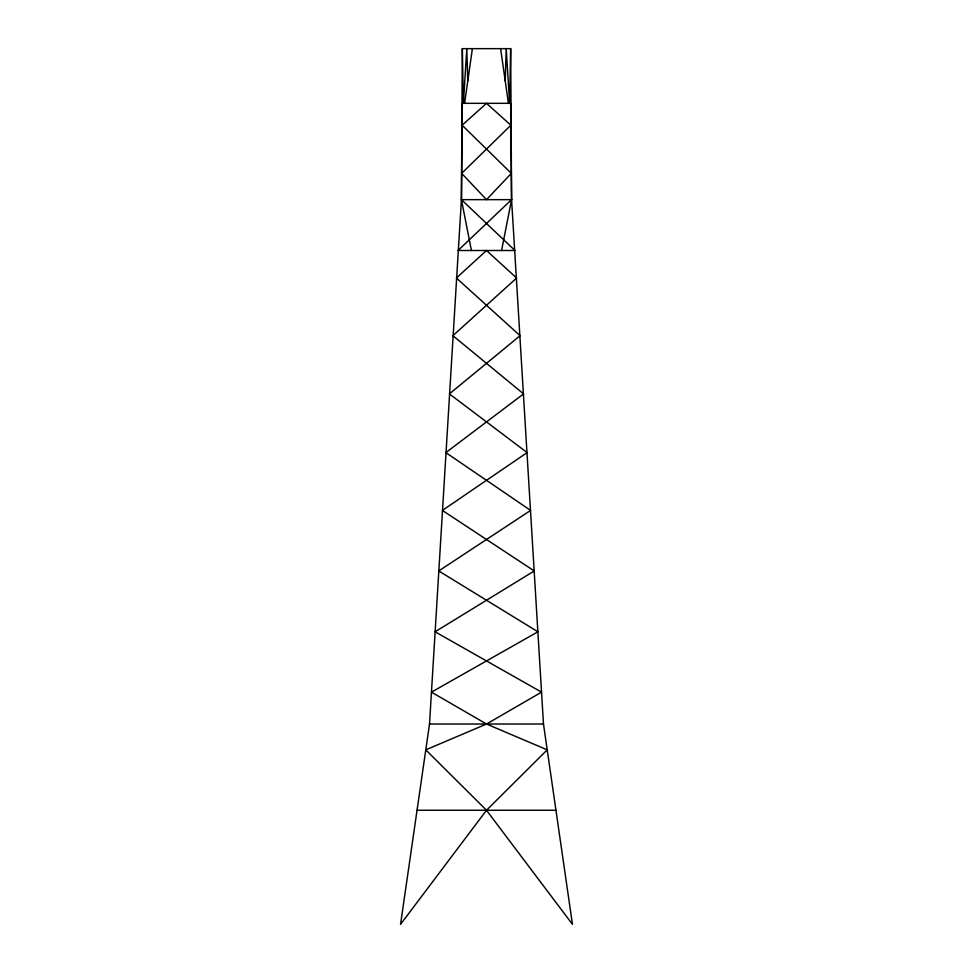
<?xml version="1.0" encoding="UTF-8"?>
<svg xmlns="http://www.w3.org/2000/svg" width="973" height="973" viewBox="0 0 973 973"><rect width="100%" height="100%" fill="white"/><g stroke="black" fill="none" stroke-linecap="round" stroke-linejoin="round"><path stroke-width="1.46" d="M510.667 48.65L511.579 199.647L543.481 724.021L572.452 924.35L486.5 810.266L425.785 749.855L486.5 724.021L541.56 692.144L435.077 631.793L534.262 570.956L442.387 510.424L527.135 452.603L449.404 393.895L520.093 335.685L456.386 278.023L486.5 250.499L516.614 278.023L452.907 335.685L523.596 393.895L445.865 452.603L530.613 510.424L438.738 570.956L537.923 631.793L431.44 692.144L486.5 724.021L547.215 749.855L486.5 810.266L400.548 924.35L429.519 724.021L461.421 199.647L462.333 48.65L510.667 48.65L509.609 103.32L506.203 48.65L505.218 80.917M464.583 103.32L472.392 48.65M501.582 250.499L511.579 199.647L510.667 103.32L462.333 103.32L461.421 199.647L471.419 250.499M429.519 724.021L543.481 724.021M417.052 810.266L555.948 810.266M500.609 48.65L508.417 103.32M467.782 80.917L466.797 48.65L463.391 103.32L462.333 48.65M511.348 173.364L486.5 199.647L461.652 173.364L510.874 125.237L486.5 103.32L462.126 125.237L511.348 173.364M511.579 199.647L458.04 250.499L514.96 250.499L461.421 199.647L511.579 199.647"/></g></svg>
